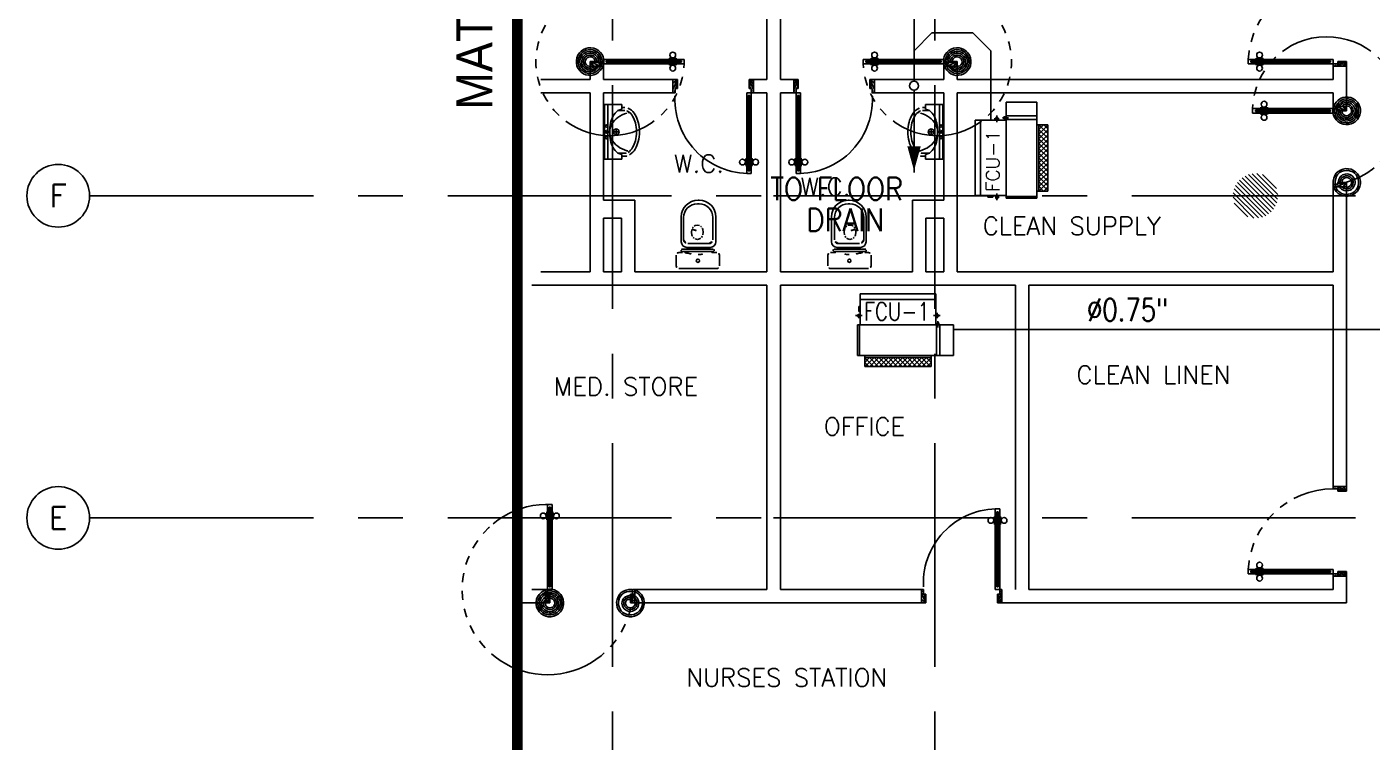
# Model space of a CAD drawing. Extents: x 417866029 to 417866302, y 43498045 to 43498122.
# Drawn here: x 417866028.86 to 417866043.89, y 43498059.67 to 43498067.66 of the extents above; entities that cross this region are included whole.
import ezdxf
from ezdxf.enums import TextEntityAlignment as Align

# ---------------------------------------------------------------- set-up
doc = ezdxf.new("R2010")
doc.units = 0
doc.header["$MEASUREMENT"] = 0
for name, pattern in [('CENTER2', [1.125, 0.75, -0.125, 0.125, -0.125]), ('CENTERX2', [4, 2.5, -0.5, 0.5, -0.5]), ('HIDDEN', [0.375, 0.25, -0.125])]:
    doc.linetypes.add(name, pattern=pattern)
doc.layers.get('0').update_dxf_attribs({"linetype": 'CONTINUOUS'})
for name, color, linetype in [('AC-CD', 6, 'CONTINUOUS'), ('AC-TEXT', 2, 'CONTINUOUS'), ('AX-CR', 7, 'CONTINUOUS'), ('AX-TXT', 2, 'CONTINUOUS'), ('AXES', 11, 'CENTERX2'), ('DOOR', 11, 'CONTINUOUS'), ('ELEV', 2, 'CONTINUOUS'), ('FCU', 6, 'CONTINUOUS'), ('HAT', 11, 'CONTINUOUS'), ('P-SOLIDWASTE', 6, 'CONTINUOUS'), ('RM-NAME', 11, 'CONTINUOUS'), ('SUNI-FUR', 11, 'CONTINUOUS'), ('TEXTN', 2, 'CONTINUOUS'), ('TXT1', 2, 'CONTINUOUS'), ('WALL', 11, 'CONTINUOUS')]:
    doc.layers.add(name, color=color, linetype=linetype)
doc.styles.add('ROMANS', font='ROMANS.shx', dxfattribs={"width": 0.6})
doc.styles.add('TTXT', font='ARIAL.TTF', dxfattribs={"width": 0.6})

# ---------------------------------------------------------------- blocks, each defined once
blk = doc.blocks.new('AXL')
at = {"layer": 'AX-CR'}
blk.add_circle((-350.0000000000018, 0), 350.0000000000014, dxfattribs=at)
at = {"layer": 'AX-TXT', "style": 'ROMANS'}
blk.add_attdef('AX', text='', height=250, dxfattribs=at).set_placement((-350.0000000000018, 0), align=Align.MIDDLE)
blk = doc.blocks.new('DOOR90')
at = {"layer": 'DOOR', "color": 7, "linetype": 'ByBlock'}
for p, q in [((-150, 0), (0, 0)), ((-150, 0), (-150, -25)), ((0, -50), (-113.7099299924448, 0)), ((0, -50), (-40.1457343158545, 0)), ((0, -50), (0, 0)), ((-1000, -25), (-1050, -25)), ((-1050, -75), (-1050, -25)), ((-1050, -25), (-1050, -75)), ((-1000, -75), (-1050, -74.99999999947613)), ((-1000, -41.9999999999709), (-1020, -41.9999999999709)), ((-1020, -42), (-1020, -58)), ((-1000, -58), (-1020, -58)), ((-1000, -25), (-1000, -41.9999999999709)), ((-1000, -58), (-1000, -75)), ((-877.6424572214019, -17.79999999995925), (-967.6424572214019, -17.79999999995925)), ((-967.6424572214019, -25), (-967.6424572214019, -17.79999999995925)), ((-967.6424572214019, -75), (-967.6424572214019, -82.20000000004075)), ((-877.6424572214019, -82.20000000004075), (-967.6424572214019, -82.20000000004075)), ((-955.0424572214251, -8.799999999959255), (-890.2424572213786, -8.799999999959255)), ((-955.0424572214251, -17.79999999995925), (-955.0424572214251, -8.799999999959255)), ((-955.0424572214251, -17.79999999995925), (-890.2424572213786, -17.79999999995925)), ((-955.0424572214251, -82.20000000004075), (-890.2424572213786, -82.20000000004075)), ((-955.0424572214251, -82.20000000004075), (-955.0424572214251, -91.20000000004075)), ((-955.0424572214251, -91.20000000004075), (-890.2424572213786, -91.20000000004075)), ((-890.2424572213786, -17.79999999995925), (-890.2424572213786, -8.799999999959255)), ((-890.2424572213786, -82.20000000004075), (-890.2424572213786, -91.20000000004075)), ((-877.6424572214019, -25), (-877.6424572214019, -17.79999999995925)), ((-877.6424572214019, -75), (-877.6424572214019, -82.20000000004075)), ((-200, -25), (-150, -25)), ((-200, -42), (-200, -25)), ((-180, -42), (-200, -42)), ((-200, -58), (-180, -58)), ((-200, -75), (-200, -58)), ((-150, -75), (-200, -75)), ((-180, -58), (-180, -42)), ((-150, -25), (-100, -25)), ((-150, -75), (-150, -25)), ((-100, -25), (-100, -50)), ((0, -50), (-100, -36.64271395650576)), ((-100, -50), (0, -50)), ((-150, -875), (-100, -875)), ((-150, -900), (-150, -875)), ((-150, -900), (0, -900)), ((0, -900), (-150, -900)), ((0, -850), (-113.7099299924448, -900)), ((-100, -875), (-100, -850)), ((0, -850), (-100, -863.3572860434942)), ((-100, -850), (0, -850)), ((0, -850), (-40.1457343158545, -900)), ((0, -850), (0, -900))]:
    blk.add_line(p, q, dxfattribs=at)
at = {"layer": 'DOOR', "linetype": 'ByBlock'}
for p, q in [((-200, -25), (-1000, -25)), ((-200, -42), (-1000, -41.9999999999709)), ((-200, -58), (-1000, -58)), ((-1000, -75), (-200, -75))]:
    blk.add_line(p, q, dxfattribs=at)
at = {"layer": 'DOOR', "color": 7, "linetype": 'ByBlock'}
for centre in [(-922.6424572214019, 23.53094421501737), (-922.6424572214019, -123.5309442149592)]:
    blk.add_circle(centre, 32.39999999998526, dxfattribs=at)
for centre, radius, start, end in [((0, -50), 154.4019578127773, 161.1052885482714, 166.2857707768669), ((0, -50), 94.40195781277725, 148.0181880328085, 180), ((0, -50), 134.4019578127773, 158.159849394549, 169.2800236450682), ((0, -50), 114.4019578127773, 154.0838418822192, 167.37742587102), ((0, -50), 74.40195781277725, 137.7764264185456, 180), ((0, -50), 54.40195781277725, 113.2073828924446, 180), ((0, -50), 34.40195781277725, 90, 180), ((0, -50), 14.40195781277725, 90, 180), ((0, -850), 154.4019578127773, 193.7142292231331, 198.8947114517286), ((0, -850), 134.4019578127773, 190.7199763549318, 201.840150605451), ((0, -850), 94.40195781277725, 180, 211.9818119671915), ((0, -850), 74.40195781277725, 180, 222.2235735814543), ((0, -850), 54.40195781277725, 180, 246.7926171075554), ((0, -850), 34.40195781277725, 180, 270), ((0, -850), 14.40195781277725, 180, 270)]:
    blk.add_arc(centre, radius, start, end, dxfattribs=at)
at = {"layer": 'DOOR', "linetype": 'HIDDEN', "ltscale": 0.5}
blk.add_arc((-222.2222222220153, -49.99999999976717), 828.155208510499, 178.270116378131, 275.0030377036063, dxfattribs=at)
blk = doc.blocks.new('3')
at = {"layer": 'SUNI-FUR', "linetype": 'Continuous'}
for p, q in [((-0.3038749999832362, 0), (-0.3038749999832362, -0.1919021803914802)), ((0.3038749999832362, 0), (-0.3038749999832362, 0)), ((0.3038749999832362, -0.1919021803914802), (0.3038749999832362, 0)), ((0.3038749999832362, -0.03899999999703141), (-0.3038749999832362, -0.03899999999703141)), ((-0.2537395465769805, -0.1919021803914802), (-0.238720245717559, -0.1495635436149314)), ((-0.2388749999809079, -0.2275000000008731), (-0.2388749999809079, -0.1499997879291186)), ((0.03249999997206032, -0.1299999999973807), (-0.03249999997206032, -0.1299999999973807)), ((0.01561226090416312, -0.02104387585131917), (-0.01548742386512458, -0.02104387585131917)), ((0, -0.005494033466675319), (0, -0.03659371823596302)), ((0, -0.09750000000349246), (0, -0.1624999999912689)), ((0.238720245717559, -0.1495635436149314), (0.2537395465769805, -0.1919021803914802)), ((0.2388749999809079, -0.1499997879291186), (0.2388749999809079, -0.2275000000008731)), ((-0.3038749999832362, -0.1919021803914802), (-0.2537395465769805, -0.1919021803914802)), ((-0.2713750000111759, -0.2275000000008731), (-0.2713750000111759, -0.1919021803914802)), ((0.2537395465769805, -0.1919021803914802), (0.3038749999832362, -0.1919021803914802)), ((0.2713750000111759, -0.1919021803914802), (0.2713750000111759, -0.2275000000008731))]:
    blk.add_line(p, q, dxfattribs=at)
for centre, radius in [((-0.0650000000023283, -0.02104387585131917), 0.0124398739012905), ((0, -0.1299999999973807), 0.0325), ((0, -0.02104387585131917), 0.01554984237661312), ((0.0650000000023283, -0.02104387585131917), 0.0124398739012905)]:
    blk.add_circle(centre, radius, dxfattribs=at)
for centre, radius, start, end in [((-0.08509141037939116, -0.2667266654680134), 0.1932071845740461, 117.0376687060199, 142.6694955167092), ((0.1040080751990899, -0.3429055411324953), 0.3284245893956935, 144.0391714490524, 163.2738823502559), ((-0.02798397233709693, -0.3650762390025193), 0.3068294186428528, 103.0864522054992, 118.1877848910294), ((0.05371405609184876, -0.3121239022075315), 0.26967926810929, 118.7422214191455, 143.057770113366), ((-0.0077738540712744, -0.5280435225940892), 0.4704553958598431, 89.05319546735964, 100.9895314909876), ((-0.01199458306655288, -0.1889930602992536), 0.1301316297038645, 84.85355378734879, 119.4454204634592), ((0.003105796058662236, -0.227525545975368), 0.1681744406257882, 61.4441310696504, 91.16775382293923), ((0, -0.5270820883306442), 0.46942972922065, 78.06366397598293, 90), ((-0.04034562007291242, -0.2967185260422411), 0.2497725166018477, 35.96082855094759, 60.2763772459017), ((0.03378696407889947, -0.3672538703685859), 0.3060693356257173, 62.96233129398013, 78.06366397598293), ((-0.1040080751990899, -0.3429055411324953), 0.328424589395826, 16.72611764974415, 35.96082855094759), ((0.08509141037939116, -0.2667266654680134), 0.1932071845739699, 37.33050448329077, 62.96233129398013), ((-0.1910724203335121, -0.2351560345923644), 0.08066671658093155, 174.5538912334385, 214.6730300078723), ((-0.08283815230242908, -0.1602864246815443), 0.2122726255374662, 214.6730300078723, 239.0867243169377), ((-0.1867753588594496, -0.2338146441688878), 0.05248092355793879, 173.0892756059042, 213.2084143777663), ((-0.08283815230242908, -0.1602864246815443), 0.179772625537042, 214.6730300078723, 239.0867243169377), ((0.2044767736224458, -0.3730975217476953), 0.4333317629427983, 163.2738823502559, 167.3750245371916), ((0.08931537065654993, -0.1711033794053947), 0.1671646571187997, 300.9132756830623, 325.3269699921277), ((0.08931537065654993, -0.1711033794053947), 0.1996646571187815, 300.9132756830623, 325.3269699921277), ((-0.2044767736224458, -0.3730975217476953), 0.4333317629425483, 12.73586149182653, 16.72611764974415), ((0.1708444044343196, -0.2275000000008731), 0.0680305955913525, 325.3269699917848, 0), ((0.1708444044343196, -0.2275000000008731), 0.1005305955913585, 325.3269699921277, 0), ((-0.03540522663388401, -0.08107343887240859), 0.3046012752354017, 239.0867243169377, 256.0699268853614), ((-0.03540522663388401, -0.08107343887240859), 0.2721012752353155, 239.0867243169377, 256.0699268853614), ((0, 0.06167111099784961), 0.4516711109983476, 256.0699268853614, 270), ((0, 0.06167111099784961), 0.4191711109984055, 256.0699268853614, 270), ((0, 0.06167111099784961), 0.4191711109984059, 270, 283.9300731146386), ((0, 0.06167111099784961), 0.4516711109985173, 270, 283.9300731146386), ((0.03540522663388401, -0.08107343887240859), 0.2721012752353266, 283.9300731146386, 300.9132756830623), ((0.03540522663388401, -0.08107343887240859), 0.3046012752353072, 283.9300731146386, 300.9132756830623)]:
    blk.add_arc(centre, radius, start, end, dxfattribs=at)
blk = doc.blocks.new('2')
at = {"layer": 'SUNI-FUR', "linetype": 'Continuous'}
for p, q in [((0.01369644649093971, 0.7649965465534478), (0.004058061924297363, 0.7649965465534478)), ((0.01586993300588802, 0.7240514631848782), (-0.003399953944608569, 0.7240514631848782)), ((-0.1849419380305335, 0.5759965465404093), (-0.1849419380305335, 0.2998392476001754)), ((-0.1587213195743971, 0.5701514632091857), (-0.1587213195743971, 0.3197364169755019)), ((-0.004991667286958545, 0.4871901184669696), (-0.02923569548875093, 0.4813353547360748)), ((0.0192523609730415, 0.4813353547360748), (-0.004991667286958545, 0.4871901184669696)), ((0.1683485673856921, 0.3197364169755019), (0.1683485673856921, 0.5701514632091857)), ((0.2026964464457706, 0.2998392476001754), (0.2026964464457706, 0.5759965465404093)), ((-0.06511995132314041, 0.438015078951139), (-0.07027529674815014, 0.406353022379335)), ((-0.07027529674815014, 0.406353022379335), (-0.06511995132314041, 0.3746909658657387)), ((-0.02923569548875093, 0.3313706900808029), (-0.004991667286958545, 0.3255159262917005)), ((-0.004991667286958545, 0.3255159262917005), (0.0192523609730415, 0.3313706900808029)), ((0.06029196223244071, 0.406353022379335), (0.05513661680743098, 0.438015078951139)), ((0.05651881080120802, 0.37721454288112), (0.06029196223244071, 0.406353022379335)), ((-0.2113386335549876, 0.1797556718811393), (-0.1698514077579603, 0.1797556718811393)), ((-0.1863134838058613, 0.1994426814489998), (-0.1863134838058613, 0.207623072899878)), ((-0.1763134838547558, 0.2176230729091913), (0.1723799708415754, 0.2176230729091913)), ((0.1723799708415754, 0.1894426814396866), (-0.1763134838547558, 0.1894426814396866)), ((-0.1219419380649924, 0.2368392476346344), (0.008877254207618535, 0.2368392476346344)), ((-0.1129236490814947, 0.279236416972708), (0.008447733765933663, 0.279236416972708)), ((0.001179514045361429, 0.279236416972708), (0.1225508969509974, 0.279236416972708)), ((0.008447733765933663, 0.279236416972708), (0.001179514045361429, 0.279236416972708)), ((0.008877254207618535, 0.2368392476346344), (0.1396964464802295, 0.2368392476346344)), ((0.174295628850814, 0.1797556718811393), (0.2113386335549876, 0.1797556718811393)), ((0.174295628850814, 0.1797556718811393), (0.174295628850814, 0.1797556718811393)), ((0.1823799708508886, 0.207623072899878), (0.1823799708508886, 0.1994426814489998)), ((-0.2413386335829273, 0.03000000002793968), (-0.2413386335829273, 0.1497556719114073)), ((0.2113386335549876, 0), (-0.2113386335549876, 0)), ((0.2413386335829273, 0.1497556719114073), (0.2413386335829273, 0.03000000002793968))]:
    blk.add_line(p, q, dxfattribs=at)
blk.add_circle((0.001867319806478918, 0.08715154903620714), 0.01844911948801631, dxfattribs=at)
for centre, radius, start, end in [((0.004058061982505023, 0.5759965465185815), 0.188999999999993, 90, 180), ((0.01369644649093971, 0.5759965465185815), 0.188999999999993, 0, 90), ((-0.004821319540496916, 0.5701514631873579), 0.1539000000000073, 90, 180), ((0.01444856740999967, 0.5701514631873579), 0.153899999999993, 0, 90), ((0.01262005895841867, 0.4120097413324402), 0.08197430562132146, 141.0758329047702, 161.5040472320808), ((0.001867319806478918, 0.4206935990150669), 0.06815291695187498, 117.1531819109067, 141.0758329047702), ((-0.01185065426398069, 0.4206935990150669), 0.0681529169518555, 38.92416709522983, 62.84681808909329), ((-0.0226033934741281, 0.4120097413324402), 0.08197430562146578, 18.49595276791924, 38.92416709522983), ((-0.1155724843265489, 0.3223852521987283), 0.04323006255685492, 183.512884218924, 273.5128842222272), ((0.01262005895841867, 0.4006963034407818), 0.08197430562123757, 198.4959527679192, 218.9241670952298), ((-0.007398245914373547, 0.5367156304782839), 0.1117393783794824, 239.4233663566973, 302.9161928242899), ((0.001867319806478918, 0.3920124456999474), 0.06815291695181107, 218.9241670952298, 242.8468180890933), ((-0.01185065426398069, 0.3920124456999474), 0.06815291695186233, 297.1531819109067, 321.0758329047702), ((-0.02891512861242518, 0.4057936288081692), 0.09008730301880828, 321.0758329047702, 341.5040472320808), ((0.1251997321960516, 0.3223852521987283), 0.0432300625568558, 266.4871157777728, 356.4871157810761), ((-0.2113386335549876, 0.1497556718895794), 0.03000000000000114, 90, 180), ((-0.1763134837965481, 0.2076230728780502), 0.009999999999990905, 90, 180), ((-0.1763134837965481, 0.1994426814271719), 0.009999999999990905, 180, 270), ((-0.1219419380067848, 0.2998392475783476), 0.06299999999998818, 180, 270), ((-0.201495008834172, -0.2522749031413696), 0.4331878752279706, 79.75351724643748, 85.81091440166185), ((0.07455921586370096, 1.126039995382598), 0.9726108583208661, 258.1938418534581, 265.7347367246473), ((-0.0701149947126396, 1.126039995382598), 0.9726108583213001, 274.2652632753527, 281.8061581465419), ((0.2059392299852334, -0.2522749031413696), 0.4331878752279718, 94.18908559833814, 100.2464827535625), ((0.1396964464802295, 0.2998392475783476), 0.06300000000000239, 270, 0), ((0.1723799708415754, 0.2076230728780502), 0.009999999999990905, 0, 90), ((0.1723799708415754, 0.1994426814271719), 0.009999999999990905, 270, 0), ((0.2113386336131953, 0.1497556718895794), 0.03000000000000114, 0, 90), ((-0.2113386335549876, 0.0300000000061118), 0.03000000000000114, 180, 270), ((0.2113386336131953, 0.0300000000061118), 0.03000000000000114, 270, 0)]:
    blk.add_arc(centre, radius, start, end, dxfattribs=at)
blk = doc.blocks.new('DOOR-10')
at = {"layer": 'DOOR', "color": 0, "linetype": 'ByBlock'}
for p, q in [((-25.69739139656303, 1099.999999999069), (-75.69739139656303, 1099.999999999069)), ((-75.69739139656303, 1099.999999999069), (-25.69739139656303, 1099.999999999069)), ((-75.69739139656303, 1049.999999999069), (-75.69739139603917, 1099.999999999098)), ((-42.69739139656303, 1069.999999999069), (-58.69739139656303, 1069.999999999069)), ((-58.69739139656303, 1049.999999999069), (-58.69739139656303, 1069.999999999069)), ((-42.69739139656303, 1049.999999999069), (-42.69739139656303, 1069.999999999069)), ((-25.69739139656303, 1049.999999999069), (-25.69739139656303, 1099.999999999069)), ((-82.89739139663288, 1005.042457220465), (-91.89739139663288, 1005.042457220465)), ((-91.89739139663288, 1005.042457220465), (-91.89739139663288, 940.2424572204764)), ((-82.89739139663288, 940.2424572204764), (-91.89739139663288, 940.2424572204764)), ((-75.69739139656303, 1017.642457220471), (-82.89739139663288, 1017.642457220471)), ((-82.89739139663288, 927.6424572204705), (-82.89739139663288, 1017.642457220471)), ((-82.89739139663288, 1005.042457220465), (-82.89739139663288, 940.2424572204764)), ((-75.69739139656303, 927.6424572204705), (-82.89739139663288, 927.6424572204705)), ((-58.69739139656303, 1049.999999999069), (-75.69739139656303, 1049.999999999069)), ((-25.69739139656303, 1049.999999999069), (-42.69739139656303, 1049.999999999069)), ((-25.69739139656303, 1017.642457220471), (-18.49739139649319, 1017.642457220471)), ((-25.69739139656303, 927.6424572204705), (-18.49739139649319, 927.6424572204705)), ((-18.49739139649319, 927.6424572204705), (-18.49739139649319, 1017.642457220471)), ((-18.49739139649319, 1005.042457220465), (-9.497391396493185, 1005.042457220465)), ((-18.49739139649319, 1005.042457220465), (-18.49739139649319, 940.2424572204764)), ((-18.49739139649319, 940.2424572204764), (-9.497391396493185, 940.2424572204764)), ((-9.497391396493185, 1005.042457220465), (-9.497391396493185, 940.2424572204764)), ((-75.69739139534067, 200), (-58.69739139534067, 200)), ((-75.69739139534067, 150), (-75.69739139534067, 200)), ((-58.69739139534067, 200), (-58.69739139534067, 180)), ((-58.69739139534067, 180), (-42.69739139534067, 180)), ((-42.69739139534067, 200), (-25.69739139534067, 200)), ((-42.69739139534067, 180), (-42.69739139534067, 200)), ((-25.69739139534067, 200), (-25.69739139534067, 150)), ((-1000.697391395341, 0), (-1000.697391395341, 150)), ((-1000.697391395341, 150), (-975.6973913953407, 150)), ((-1000.697391395341, 150), (-1000.697391395341, 0)), ((-950.6973913953407, 0), (-1000.697391395341, 0)), ((-975.6973913953407, 150), (-975.6973913953407, 100)), ((-975.6973913953407, 100), (-950.6973913953407, 100)), ((-950.6973913953407, 100), (-950.6973913953407, 0)), ((-75.69739139534067, 150), (-25.69739139534067, 150)), ((-50.69739139534067, 100), (-50.69739139534067, 0)), ((-25.69739139534067, 100), (-50.69739139534067, 100)), ((-50.69739139534067, 0), (-0.6973913953406736, 0)), ((-0.6973913953406736, 150), (-25.69739139534067, 150)), ((-25.69739139534067, 150), (-25.69739139534067, 100))]:
    blk.add_line(p, q, dxfattribs=at)
at = {"layer": 'DOOR', "linetype": 'ByBlock'}
for p, q in [((-75.69739139656303, 1049.999999999069), (-75.69739139534067, 200)), ((-58.69739139534067, 200), (-58.69739139656303, 1049.999999999069)), ((-42.69739139534067, 200), (-42.69739139656303, 1049.999999999069)), ((-25.69739139534067, 200), (-25.69739139656303, 1049.999999999069))]:
    blk.add_line(p, q, dxfattribs=at)
at = {"layer": 'DOOR', "color": 9, "linetype": 'ByBlock'}
for p, q in [((-950.6973913953407, 0), (-1000.697391395341, 113.7099299924448)), ((-950.6973913953407, 0), (-1000.697391395341, 40.1457343158545)), ((-950.6973913953407, 0), (-964.0546774388058, 100)), ((-50.69739139534067, 0), (-0.6973913953406736, 113.7099299924448)), ((-50.69739139534067, 0), (-37.34010535187554, 100)), ((-50.69739139534067, 0), (-0.6973913953406736, 40.1457343158545)), ((-0.6973913953406736, 0), (-0.6973913953406736, 150))]:
    blk.add_line(p, q, dxfattribs=at)
at = {"layer": 'DOOR', "color": 0, "linetype": 'ByBlock'}
for centre in [(-124.2283356115222, 972.6424572204705), (22.83355281845434, 972.6424572204705)]:
    blk.add_circle(centre, 32.39999999998526, dxfattribs=at)
at = {"layer": 'DOOR', "linetype": 'HIDDEN', "ltscale": 0.5}
blk.add_arc((-23.39897476031911, 149.138342134087), 952.2988064575108, 93.14815770431052, 179.9481576940245, dxfattribs=at)
at = {"layer": 'DOOR', "color": 9, "linetype": 'ByBlock'}
for centre, radius, start, end in [((-950.6973913953407, 0), 154.4019578127773, 103.7142292212167, 108.8947114515936), ((-950.6973913953407, 0), 134.4019578127773, 100.7199763555959, 111.8401506085482), ((-950.6973913953407, 0), 94.40195781277725, 90, 121.981811965689), ((-950.6973913953407, 0), 74.40195781277725, 90, 132.2235735847074), ((-950.6973913953407, 0), 54.40195781277725, 90, 156.7926171089788), ((-950.6973913953407, 0), 34.40195781277725, 90, 180), ((-950.6973913953407, 0), 14.40195781277725, 90, 180), ((-50.69739139534067, 0), 94.40195781277725, 58.01818803431096, 90), ((-50.69739139534067, 0), 74.40195781277725, 47.7764264152926, 90), ((-50.69739139534067, 0), 54.40195781277725, 23.20738289102122, 90), ((-50.69739139534067, 0), 34.40195781277725, 0, 90), ((-50.69739139534067, 0), 14.40195781277725, 0, 90), ((-50.69739139534067, 0), 134.4019578127773, 68.15984939145177, 79.28002364440412), ((-50.69739139534067, 0), 114.4019578127773, 64.0838418833441, 77.3774258719247), ((-50.69739139534067, 0), 154.4019578127773, 71.10528854840643, 76.28577077878333)]:
    blk.add_arc(centre, radius, start, end, dxfattribs=at)
blk = doc.blocks.new('RM1')
at = {"layer": 'RM-NAME', "style": 'ROMANS'}
for tag, p in [('ROOMNAME1', (0, 323.8095238059759)), ('ROOMNAME2', (0, 0))]:
    blk.add_attdef(tag, text='', height=200, dxfattribs=at).set_placement(p, align=Align.MIDDLE)
blk = doc.blocks.new('*X36')
at = {"color": 0}
for p, q in [((16890.47746209932, -2466.570672882412), (16943.4517006644, -2413.596434317336)), ((16890.47746209932, -2519.603681471403), (16990.47746209933, -2419.603681471401)), ((16990.47746209933, -2565.49912589376), (16890.47746209932, -2465.499125893757)), ((16890.47746209932, -2572.636690060394), (16990.47746209933, -2472.636690060392)), ((16990.47746209933, -2618.532134482751), (16890.47746209932, -2518.532134482748)), ((16890.47746209932, -2625.669698649385), (16990.47746209933, -2525.669698649383)), ((16990.47746209933, -2512.466117304769), (16891.6077791119, -2413.596434317336)), ((16990.47746209933, -2459.433108715778), (16944.64078770089, -2413.596434317336)), ((16990.47746209933, -2671.565143071742), (16890.47746209932, -2571.565143071739)), ((16890.47746209932, -2678.702707238376), (16990.47746209933, -2578.702707238374)), ((16990.47746209933, -2724.598151660733), (16890.47746209932, -2624.59815166073)), ((16890.47746209932, -2731.735715827367), (16990.47746209933, -2631.735715827365)), ((16990.47746209933, -2777.631160249724), (16890.47746209932, -2677.631160249721)), ((16890.47746209932, -2784.768724416358), (16990.47746209933, -2684.768724416357)), ((16990.47746209933, -2830.664168838715), (16890.47746209932, -2730.664168838713)), ((16890.47746209932, -2837.801733005349), (16990.47746209933, -2737.801733005348)), ((16990.47746209933, -2883.697177427706), (16890.47746209932, -2783.697177427704)), ((16890.47746209932, -2890.83474159434), (16990.47746209933, -2790.834741594339)), ((16990.47746209933, -2936.730186016697), (16890.47746209932, -2836.730186016694)), ((16890.47746209932, -2943.867750183331), (16990.47746209933, -2843.86775018333)), ((16990.47746209933, -2989.763194605689), (16890.47746209932, -2889.763194605686)), ((16890.47746209932, -2996.900758772323), (16990.47746209933, -2896.900758772321)), ((16990.47746209933, -3042.796203194679), (16890.47746209932, -2942.796203194677)), ((16890.47746209932, -3049.933767361314), (16990.47746209933, -2949.933767361312)), ((16990.47746209933, -3095.82921178367), (16890.47746209932, -2995.829211783668)), ((16890.47746209932, -3102.966775950305), (16990.47746209933, -3002.966775950303)), ((16990.47746209933, -3148.862220372662), (16890.47746209932, -3048.862220372659)), ((16943.52866745501, -3154.946434317336), (16890.47746209932, -3101.89522896165)), ((16891.53081232129, -3154.946434317336), (16990.47746209933, -3055.999784539294)), ((16944.56382091028, -3154.946434317336), (16990.47746209933, -3109.032793128285))]:
    blk.add_line(p, q, dxfattribs=at)
blk = doc.blocks.new('WHE06')
at = {"color": 3}
for p, q in [((688.9750000238419, 621.5), (346.0749999880791, 621.5)), ((346.0749999880791, 621.5), (346.0749999880791, 469.1000000014901)), ((688.9750000238419, 469.1000000014901), (688.9750000238419, 621.5)), ((232.1000000238419, 452.25), (232.1000000238419, 422.25)), ((232.1000000238419, 452.25), (252.1000000238419, 452.25)), ((242.1000000238419, 472.1842434704304), (242.1000000238419, 399.4801759719849)), ((252.1000000238419, 452.25), (252.1000000238419, 422.25)), ((321.0749999880791, 457.6499999985099), (321.0749999880791, 437.6499999985099)), ((321.0749999880791, 457.6499999985099), (346.0749999880791, 457.6499999985099)), ((60.32499998807907, -422.25), (60.32499998807907, 422.25)), ((212.2971614003181, 437.25), (269.0589052438736, 437.25)), ((304.9940044879913, 447.6499999985099), (373.2827185988426, 447.6499999985099)), ((321.0749999880791, 437.6499999985099), (346.0749999880791, 437.6499999985099)), ((346.0749999880791, 430.4178223386407), (688.9750000238419, 430.4178223386407)), ((811.1999999880791, 370.6749999970198), (688.9750000238419, 370.6749999970198)), ((711.1999999880791, -370.6749999970198), (711.1999999880791, 370.6749999970198)), ((811.1999999880791, -370.6749999970198), (811.1999999880791, 370.6749999970198)), ((141.6357128024101, -437.25), (141.6357128024101, -422.25)), ((141.6357128024101, -437.25), (196.5700032711029, -437.25)), ((196.5700032711029, -437.25), (196.5700032711029, -422.25)), ((221.3790392279625, -437.25), (269.0589052438736, -437.25)), ((232.1000000238419, -452.25), (232.1000000238419, -422.25)), ((242.1000000238419, -472.1842434704304), (242.1000000238419, -399.4801759719849)), ((252.1000000238419, -452.25), (252.1000000238419, -422.25)), ((346.0749999880791, -430.4178223386407), (688.9750000238419, -430.4178223386407)), ((811.1999999880791, -370.6749999970198), (688.9750000238419, -370.6749999970198)), ((232.1000000238419, -452.25), (252.1000000238419, -452.25))]:
    blk.add_line(p, q, dxfattribs=at)
at = {"color": 6}
for p, q in [((346.0749999880791, 469.1000000014901), (346.0749999880791, -450.8250000029802)), ((688.9750000238419, 469.1000000014901), (346.0749999880791, 469.1000000014901)), ((688.9750000238419, -450.8250000029802), (688.9750000238419, 469.1000000014901)), ((0, -422.25), (0, 422.25)), ((0, 422.25), (346.0749999880791, 422.25)), ((0, -422.25), (346.0749999880791, -422.25)), ((346.0749999880791, -450.8250000029802), (688.9750000238419, -450.8250000029802))]:
    blk.add_line(p, q, dxfattribs=at)
at = {"color": 11}
blk.add_blockref('*X36', (-16179.27746212482, 2784.271434314549), dxfattribs=at)

msp = doc.modelspace()

# ---------------------------------------------------------------- hatches: boundary and pattern name
at = {"layer": 'HAT'}
h = msp.add_hatch(dxfattribs=at)
h.set_pattern_fill('ANSI31', color=256, scale=0.3, style=0)
h.set_pattern_definition([(135, (417866103.8248673, 43498022.13626638), (0.02651650429449553, 0.02651650429449554), [])])
h.paths.add_polyline_path([(417866042.8345716, 43498065.77071069), (417866042.5845716, 43498065.77071069), (417866042.5845716, 43498066.02071069, -0.4142135623730865)])
h.paths.add_polyline_path([(417866042.5845716, 43498066.02071069), (417866042.5845716, 43498065.77071069), (417866042.3345716, 43498065.77071069, -0.4142135623731121)])
h.paths.add_polyline_path([(417866042.3345716, 43498065.77071069), (417866042.5845716, 43498065.77071069), (417866042.5845716, 43498065.52071069, -0.4142135623731035)])
h.paths.add_polyline_path([(417866042.5845716, 43498065.77071069), (417866042.8345716, 43498065.77071069, -0.414213562373078), (417866042.5845716, 43498065.52071069)])

# ---------------------------------------------------------------- linework, layer by layer
at = {"layer": 'AC-CD'}
for p, q in [((417866038.7714524, 43498072.22429781), (417866038.7714524, 43498067.05049049)), ((417866038.7714524, 43498067.39135721), (417866038.9714524, 43498067.59135716)), ((417866038.9714524, 43498067.59135716), (417866039.4275861, 43498067.59135716)), ((417866039.6275861, 43498067.39135716), (417866039.4275861, 43498067.59135716)), ((417866039.6275861, 43498066.6169478), (417866039.6275861, 43498067.39135716)), ((417866038.7714524, 43498066.9504905), (417866038.7714524, 43498066.03110294)), ((417866038.7714524, 43498066.93178757), (417866038.7714524, 43498066.27622513)), ((417866039.2124655, 43498064.27543335), (417866045.9829865, 43498064.27543334))]:
    msp.add_line(p, q, dxfattribs=at)
msp.add_circle((417866038.7714524, 43498067.00049049), 0.05, dxfattribs=at)
at = {"layer": 'AXES'}
for p, q in [((417866035.4034642, 43498044.50641705), (417866035.4034642, 43498121.77705345)), ((417866035.4034642, 43498044.50641705), (417866035.4034642, 43498121.77705345)), ((417866039.0034642, 43498044.50641705), (417866039.0034642, 43498121.77705345)), ((417866039.0034642, 43498044.50641705), (417866039.0034642, 43498121.77705345)), ((417866029.5625525, 43498065.77071069), (417866037.2034642, 43498065.77071069)), ((417866037.2034642, 43498065.77071069), (417866053.4034642, 43498065.77071069)), ((417866029.5625525, 43498062.17071069), (417866037.2034642, 43498062.17071069)), ((417866037.2034642, 43498062.17071069), (417866053.1567901, 43498062.17071069))]:
    msp.add_line(p, q, dxfattribs=at)
at = {"layer": 'ELEV', "linetype": 'CENTER2', "const_width": 0.12}
msp.add_lwpolyline([(417866034.3413261, 43498049.99444725), (417866034.3413261, 43498113.83270772)], dxfattribs=at)
at = {"layer": 'P-SOLIDWASTE'}
for points in [[(417866038.7714524, 43498066.05098335, 0, 0.1500000000000001, 0), (417866038.7714524, 43498066.32385168, 0.1500000000000001, 0.1500000000000001, 0)], [(417866042.6195611, 43498064.27543335, 0, 0.1500000000000001, 0), (417866042.3466927, 43498064.27543335, 0.1500000000000001, 0.1500000000000001, 0)]]:
    msp.add_lwpolyline(points, format="xyseb", dxfattribs=at)
at = {"layer": 'WALL'}
for p, q in [((417866037.1284642, 43498067.07071069), (417866037.1284642, 43498070.47071069)), ((417866037.2784642, 43498067.07071069), (417866037.2784642, 43498070.47071069)), ((417866035.1534642, 43498067.22071069), (417866035.3034642, 43498067.22071069)), ((417866035.1534642, 43498067.22071069), (417866035.1534642, 43498067.07071069)), ((417866035.3034642, 43498067.07071069), (417866035.3034642, 43498067.22071069)), ((417866035.3034642, 43498067.22071069), (417866035.3034642, 43498067.07071069)), ((417866039.1034642, 43498067.07071069), (417866039.1034642, 43498067.22071069)), ((417866039.2534642, 43498067.22071069), (417866039.1034642, 43498067.22071069)), ((417866039.1034642, 43498067.22071069), (417866039.1034642, 43498067.07071069)), ((417866039.2534642, 43498067.22071069), (417866039.2534642, 43498067.07071069)), ((417866043.4534642, 43498067.07071069), (417866043.4534642, 43498067.22071069)), ((417866043.6034642, 43498067.22071069), (417866043.4534642, 43498067.22071069)), ((417866043.6034642, 43498067.22071069), (417866043.6034642, 43498066.77071069)), ((417866035.1534642, 43498067.07071069), (417866034.6027731, 43498067.07071069)), ((417866036.0784642, 43498067.07071069), (417866035.3034642, 43498067.07071069)), ((417866036.0784642, 43498066.92071069), (417866036.0784642, 43498067.07071069)), ((417866036.0784642, 43498066.92071069), (417866036.0784642, 43498067.07071069)), ((417866036.9784642, 43498066.92071069), (417866036.9784642, 43498067.07071069)), ((417866037.1284642, 43498067.07071069), (417866036.9784642, 43498067.07071069)), ((417866036.9784642, 43498066.92071069), (417866036.9784642, 43498067.07071069)), ((417866037.4284642, 43498067.07071069), (417866037.2784642, 43498067.07071069)), ((417866037.4284642, 43498066.92071069), (417866037.4284642, 43498067.07071069)), ((417866038.3284642, 43498066.92071069), (417866038.3284642, 43498067.07071069)), ((417866039.1034642, 43498067.07071069), (417866038.3284642, 43498067.07071069)), ((417866043.4534642, 43498067.07071069), (417866039.2534642, 43498067.07071069)), ((417866035.1534642, 43498066.92071069), (417866034.6027731, 43498066.92071069)), ((417866035.1534642, 43498066.92071069), (417866035.1534642, 43498064.92071069)), ((417866035.3034642, 43498066.92071069), (417866035.3034642, 43498065.72071069)), ((417866036.0784642, 43498066.92071069), (417866035.3034642, 43498066.92071069)), ((417866037.1284642, 43498066.92071069), (417866036.9784642, 43498066.92071069)), ((417866037.1284642, 43498064.92071069), (417866037.1284642, 43498066.92071069)), ((417866037.4284642, 43498066.92071069), (417866037.2784642, 43498066.92071069)), ((417866037.2784642, 43498064.92071069), (417866037.2784642, 43498066.92071069)), ((417866039.1034642, 43498066.92071069), (417866038.3284642, 43498066.92071069)), ((417866039.1034642, 43498066.92071069), (417866039.1034642, 43498065.72071069)), ((417866043.4534642, 43498066.92071069), (417866039.2534642, 43498066.92071069)), ((417866039.2534642, 43498066.92071069), (417866039.2534642, 43498064.92071069)), ((417866043.4534642, 43498066.77071069), (417866043.4534642, 43498066.92071069)), ((417866043.6034642, 43498066.77071069), (417866043.4534642, 43498066.77071069)), ((417866043.6034642, 43498065.87071069), (417866043.4534642, 43498065.87071069)), ((417866043.4534642, 43498064.92071069), (417866043.4534642, 43498065.87071069)), ((417866043.6034642, 43498065.87071069), (417866043.6034642, 43498062.52071069)), ((417866035.3034642, 43498065.72071069), (417866035.6534642, 43498065.72071069)), ((417866035.6534642, 43498064.92071069), (417866035.6534642, 43498065.72071069)), ((417866038.7534642, 43498064.92071069), (417866038.7534642, 43498065.72071069)), ((417866038.7534642, 43498065.72071069), (417866039.1034642, 43498065.72071069)), ((417866035.3034642, 43498065.52071069), (417866035.3034642, 43498064.92071069)), ((417866035.3034642, 43498065.52071069), (417866035.5034642, 43498065.52071069)), ((417866035.5034642, 43498064.92071069), (417866035.5034642, 43498065.52071069)), ((417866038.9034642, 43498064.92071069), (417866038.9034642, 43498065.52071069)), ((417866038.9034642, 43498065.52071069), (417866039.1034642, 43498065.52071069)), ((417866039.1034642, 43498065.52071069), (417866039.1034642, 43498064.92071069)), ((417866035.1534642, 43498064.92071069), (417866034.6027731, 43498064.92071069)), ((417866035.5034642, 43498064.92071069), (417866035.3034642, 43498064.92071069)), ((417866037.1284642, 43498064.92071069), (417866035.6534642, 43498064.92071069)), ((417866038.7534642, 43498064.92071069), (417866037.2784642, 43498064.92071069)), ((417866039.1034642, 43498064.92071069), (417866038.9034642, 43498064.92071069)), ((417866043.4534642, 43498064.92071069), (417866039.2534642, 43498064.92071069)), ((417866037.1284642, 43498064.77071069), (417866034.5034642, 43498064.77071069)), ((417866037.1284642, 43498061.37071069), (417866037.1284642, 43498064.77071069)), ((417866039.9034642, 43498064.77071069), (417866037.2784642, 43498064.77071069)), ((417866037.2784642, 43498061.37071069), (417866037.2784642, 43498064.77071069)), ((417866039.9034642, 43498061.37071069), (417866039.9034642, 43498064.77071069)), ((417866043.4534642, 43498064.77071069), (417866040.0534642, 43498064.77071069)), ((417866040.0534642, 43498061.37071069), (417866040.0534642, 43498064.77071069)), ((417866043.4534642, 43498062.52071069), (417866043.4534642, 43498064.77071069)), ((417866043.6034642, 43498062.52071069), (417866043.4534642, 43498062.52071069)), ((417866043.4534642, 43498061.37071069), (417866043.4534642, 43498061.52071069)), ((417866043.6034642, 43498061.52071069), (417866043.4534642, 43498061.52071069)), ((417866043.6034642, 43498061.52071069), (417866043.6034642, 43498061.22071069)), ((417866034.6534642, 43498061.37071069), (417866034.5034642, 43498061.37071069)), ((417866034.6534642, 43498061.22071069), (417866034.6534642, 43498061.37071069)), ((417866035.6534642, 43498061.22071069), (417866035.6534642, 43498061.37071069)), ((417866037.1284642, 43498061.37071069), (417866035.6534642, 43498061.37071069)), ((417866038.8534642, 43498061.37071069), (417866037.2784642, 43498061.37071069)), ((417866038.8534642, 43498061.22071069), (417866038.8534642, 43498061.37071069)), ((417866039.7534642, 43498061.22071069), (417866039.7534642, 43498061.37071069)), ((417866039.9034642, 43498061.37071069), (417866039.9034642, 43498061.37071069)), ((417866043.4534642, 43498061.37071069), (417866040.0534642, 43498061.37071069)), ((417866034.6534642, 43498061.22071069), (417866034.3534642, 43498061.22071069)), ((417866038.8534642, 43498061.22071069), (417866035.6534642, 43498061.22071069)), ((417866043.6034642, 43498061.22071069), (417866039.7534642, 43498061.22071069))]:
    msp.add_line(p, q, dxfattribs=at)

# ---------------------------------------------------------------- block references
at = {"layer": 'AXES', "xscale": 0.0009999871253967285, "yscale": 0.001000002026557922, "zscale": 0.001}
for p, values in [((417866029.5625525, 43498065.77071069), {'AX': 'F'}), ((417866029.5625525, 43498062.17071069), {'AX': 'E'})]:
    msp.add_blockref('AXL', p, dxfattribs=at).add_auto_attribs(values)
at = {"layer": 'DOOR', "color": 0, "linetype": 'ByBlock', "yscale": 0.001000002026557922, "zscale": 0.001}
for p, xscale, rotation in [((417866035.1534642, 43498067.22071069), 0.0009999871253967285, 180), ((417866039.2534642, 43498067.22071069), -0.0009999871253967285, 180), ((417866036.9784642, 43498067.07071069), -0.001000002026557922, 270), ((417866037.4284642, 43498067.07071069), 0.001000002026557922, 90)]:
    msp.add_blockref('DOOR90', p, dxfattribs=dict(at, xscale=xscale, rotation=rotation))
at = {"layer": 'DOOR', "color": 0, "linetype": 'ByBlock', "ltscale": 0.3, "xscale": -0.001000002026557922, "yscale": 0.001000002026557922, "zscale": 0.001, "rotation": 90}
for p in [(417866043.6034642, 43498067.2200133), (417866043.6034642, 43498061.5200133)]:
    msp.add_blockref('DOOR-10', p, dxfattribs=at)
at = {"layer": 'DOOR', "color": 0, "linetype": 'ByBlock', "xscale": 0.0009999871253967285, "yscale": 0.001000002026557922, "zscale": 0.001}
msp.add_blockref('DOOR90', (417866043.6034642, 43498066.77071069), dxfattribs=at)
at = {"layer": 'DOOR', "color": 0, "linetype": 'ByBlock', "ltscale": 0.3, "xscale": -0.0009999871253967285, "yscale": 0.001000002026557922, "zscale": 0.001}
msp.add_blockref('DOOR-10', (417866034.6527668, 43498061.22071069), dxfattribs=at)
at = {"layer": 'FCU', "linetype": 'ByBlock', "xscale": 0.0009999871253967285, "yscale": 0.001000002026557922, "zscale": 0.001}
msp.add_blockref('WHE06', (417866039.4545509, 43498066.19469694), dxfattribs=at)
at = {"layer": 'FCU', "linetype": 'ByBlock', "xscale": 0.001000002026557922, "yscale": 0.001000002026557922, "zscale": 0.001, "rotation": 270}
msp.add_blockref('WHE06', (417866038.5909642, 43498064.67386539), dxfattribs=at)
at = {"layer": 'RM-NAME'}
ref = msp.add_blockref('RM1', (417866036.3699615, 43498066.12953589), dxfattribs=dict(at, xscale=0.0009999871253967285, yscale=0.001000002026557922, zscale=0.001))
ref.add_attrib('ROOMNAME2', 'W.C.', dxfattribs={"height": 0.2, "style": 'ROMANS'}).set_placement((417866036.3699615, 43498066.12953589), align=Align.MIDDLE)
ref = msp.add_blockref('RM1', (417866037.7820704, 43498065.87145498), dxfattribs=dict(at, xscale=0.0009999871253967285, yscale=0.001000002026557922, zscale=0.001))
ref.add_attrib('ROOMNAME2', 'W.C.', dxfattribs={"height": 0.2, "style": 'ROMANS'}).set_placement((417866037.7820704, 43498065.87145498), align=Align.MIDDLE)
ref = msp.add_blockref('RM1', (417866040.5338172, 43498065.43421034), dxfattribs=dict(at, xscale=0.0009999871253967285, yscale=0.001000002026557922, zscale=0.001))
ref.add_attrib('ROOMNAME2', 'CLEAN SUPPLY', dxfattribs={"height": 0.2, "style": 'ROMANS'}).set_placement((417866040.5338172, 43498065.43421034), align=Align.MIDDLE)
ref = msp.add_blockref('RM1', (417866041.4472615, 43498063.77122097), dxfattribs=dict(at, xscale=0.0009999871253967285, yscale=0.001000002026557922, zscale=0.001))
ref.add_attrib('ROOMNAME2', 'CLEAN LINEN', dxfattribs={"height": 0.2, "style": 'ROMANS'}).set_placement((417866041.4472615, 43498063.77122097), align=Align.MIDDLE)
ref = msp.add_blockref('RM1', (417866035.5546136, 43498063.63991708), dxfattribs=dict(at, xscale=0.0009999871253967285, yscale=0.001000002026557922, zscale=0.001))
ref.add_attrib('ROOMNAME2', 'MED. STORE', dxfattribs={"height": 0.2, "style": 'ROMANS'}).set_placement((417866035.5546136, 43498063.63991708), align=Align.MIDDLE)
ref = msp.add_blockref('RM1', (417866038.217927, 43498063.19249006), dxfattribs=dict(at, xscale=0.0009999871253967285, yscale=0.001000002026557922, zscale=0.001))
ref.add_attrib('ROOMNAME2', 'OFFICE', dxfattribs={"height": 0.2, "style": 'ROMANS'}).set_placement((417866038.217927, 43498063.19249006), align=Align.MIDDLE)
ref = msp.add_blockref('RM1', (417866037.3508691, 43498060.38674986), dxfattribs=dict(at, xscale=0.0009999871253967285, yscale=0.001000002026557922, zscale=0.001))
ref.add_attrib('ROOMNAME2', 'NURSES STATION', dxfattribs={"height": 0.2, "style": 'ROMANS'}).set_placement((417866037.3508691, 43498060.38674986), align=Align.MIDDLE)
at = {"layer": 'SUNI-FUR', "rotation": 90}
msp.add_blockref('3', (417866035.3139463, 43498066.4855827), dxfattribs=at)
at = {"layer": 'SUNI-FUR', "xscale": -1, "rotation": 270}
msp.add_blockref('3', (417866039.0929821, 43498066.4855827), dxfattribs=at)
at = {"layer": 'SUNI-FUR'}
msp.add_blockref('2', (417866036.3562651, 43498064.95727272), dxfattribs=at)
at = {"layer": 'SUNI-FUR', "xscale": -1}
msp.add_blockref('2', (417866038.0506634, 43498064.95727272), dxfattribs=at)
at = {"layer": 'WALL', "xscale": 0.001000002026557922, "yscale": 0.001000002026557922, "zscale": 0.001, "rotation": 270}
msp.add_blockref('DOOR90', (417866039.7534642, 43498061.22071069), dxfattribs=at)

# ---------------------------------------------------------------- texts
at = {"layer": 'AC-TEXT', "style": 'ROMANS', "width": 0.9}
for s, p in [('TO FLOOR ', (417866037.1648888, 43498065.72384997)), ('DRAIN', (417866037.5701335, 43498065.37741954))]:
    msp.add_text(s, height=0.25, dxfattribs=at).set_placement(p)
at = {"layer": 'AC-TEXT', "style": 'ROMANS', "width": 0.8}
msp.add_text('%%c0.75"', height=0.25, dxfattribs=at).set_placement((417866041.1577044, 43498064.49656325), align=Align.MIDDLE)
at = {"layer": 'TEXTN', "style": 'ROMANS'}
msp.add_text('FCU-1', height=0.15, rotation=90, dxfattribs=at).set_placement((417866039.7261822, 43498065.81540745))
at = {"layer": 'TEXTN', "style": 'ROMANS', "width": 0.8}
msp.add_text('FCU-1', height=0.2, dxfattribs=at).set_placement((417866038.2116747, 43498064.37901632))
at = {"layer": 'TXT1', "color": 6, "style": 'TTXT', "width": 0.9}
msp.add_text('MATCH LINE CONTINUATION SHEET No. MH.M-016', height=0.40118203125, rotation=90, dxfattribs=at).set_placement((417866034.0617554, 43498066.73282032))

doc.saveas('drawing.dxf')
